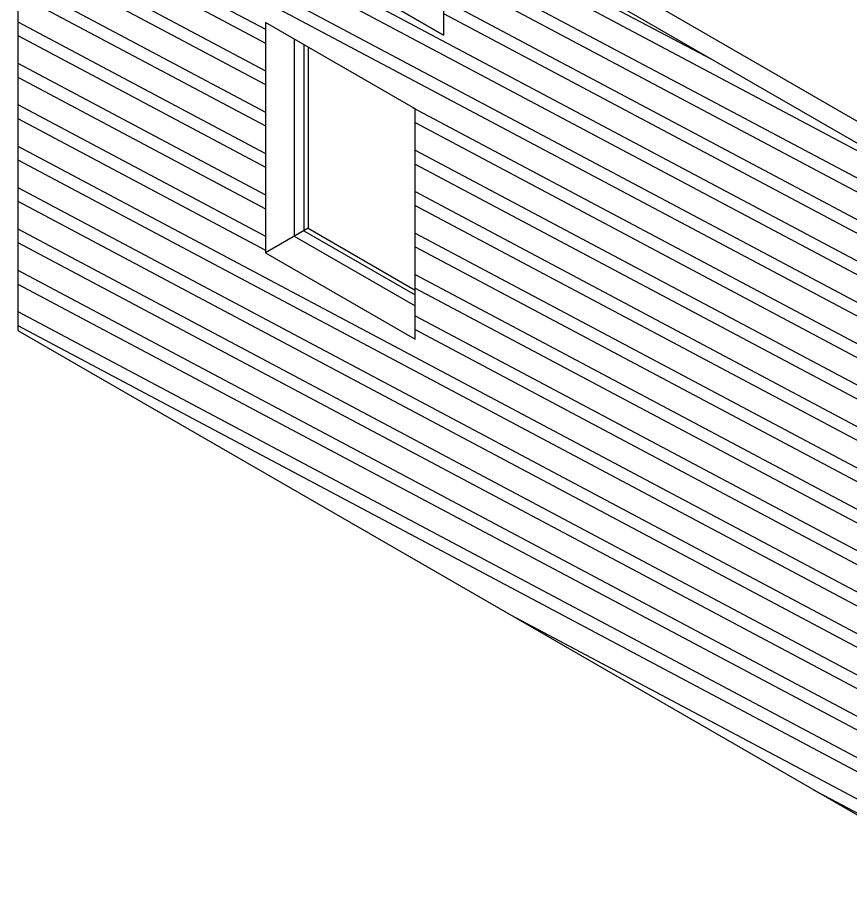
# Model space of a CAD drawing. Header units: millimetres. Extents: x 1417 to 35090, y -5751 to 14938.
# Drawn here: x 25343 to 29679, y 75 to 4705 of the extents above; entities that cross this region are included whole.
import ezdxf

# ---------------------------------------------------------------- set-up
doc = ezdxf.new("R2010")
doc.units = ezdxf.units.MM
doc.layers.add('Medium', color=3, linetype='Continuous')
doc.layers.add('Thin', color=4, linetype='Continuous')

msp = doc.modelspace()

# ---------------------------------------------------------------- hatches: boundary and pattern name
h = msp.add_hatch()
h.set_pattern_fill('ANSI32', color=6, scale=20, angle=107)
h.set_pattern_definition([(152, (30538.69, 3574.6), (-89.4343, -168.2015), []), (152, (30512.43, 3660.48), (-89.4343, -168.2015), [])])
h.paths.add_polyline_path([(30538.7, 74.6), (30538.7, 3574.6), (27559.6, 5294.6), (27559.6, 4614.6), (25342.5, 5894.6), (25342.5, 3074.6)])
h.paths.add_polyline_path([(27412.3, 3029.6), (26632.9, 3479.6), (26632.9, 4679.6), (27412.3, 4229.6)], flags=16)

# ---------------------------------------------------------------- linework, layer by layer
at = {"layer": 'Medium'}
msp.add_lwpolyline([(26854.6, 4551.6), (26854.6, 3607.6), (27412.3, 3285.5)], dxfattribs=at)
at = {"layer": 'Thin'}
msp.add_line((26854.6, 3607.6), (26632.9, 3479.6), dxfattribs=at)
for points in [[(29298.1, 8229.6), (27342.5, 9358.7), (25342.5, 5894.6), (27559.6, 4614.6)], [(29559.6, 8758.7), (32538.7, 7038.7), (30538.7, 3574.6), (27559.6, 5294.6)], [(29509.6, 8672.1), (32402.1, 7002.1), (30502.1, 3711.2), (27609.6, 5381.2)], [(26632.9, 4679.6), (26632.9, 3479.6), (27412.3, 3029.6), (27412.3, 4229.6), (26632.9, 4679.6)], [(26782.9, 4593), (26782.9, 3566.2), (27412.3, 3202.8)], [(26832.9, 4564.1), (26832.9, 3595.1), (27412.3, 3260.5)]]:
    msp.add_lwpolyline(points, dxfattribs=at)
msp.add_lwpolyline([(30538.7, 74.6), (30538.7, 3574.6), (27559.6, 5294.6), (27559.6, 4614.6), (25342.5, 5894.6), (25342.5, 3074.6)], close=True, dxfattribs=at)

doc.saveas('drawing.dxf')
